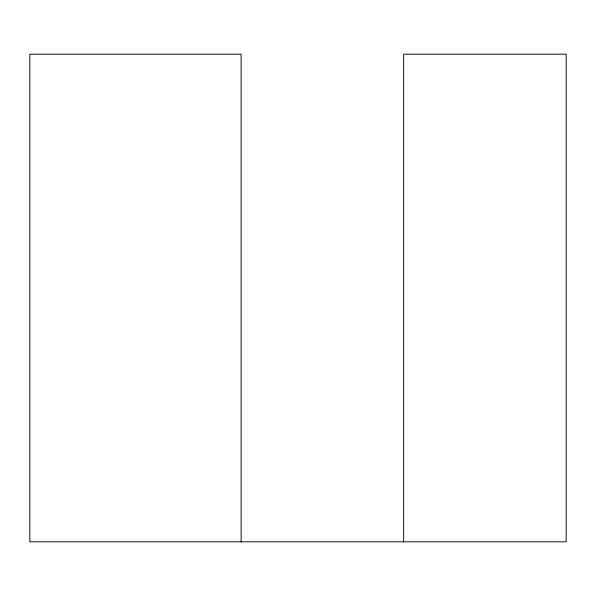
<?xml version="1.0" encoding="UTF-8"?>
<svg xmlns="http://www.w3.org/2000/svg" width="596" height="596" viewBox="0 0 596 596"><rect width="100%" height="100%" fill="white"/><g stroke="black" fill="none" stroke-linecap="round" stroke-linejoin="round"><path stroke-width="0.89" d="M403.656 541.816L403.656 54.184L566.2 54.184L566.2 541.816L29.8 541.816L29.8 54.184L241.112 54.184L241.112 541.816"/></g></svg>
